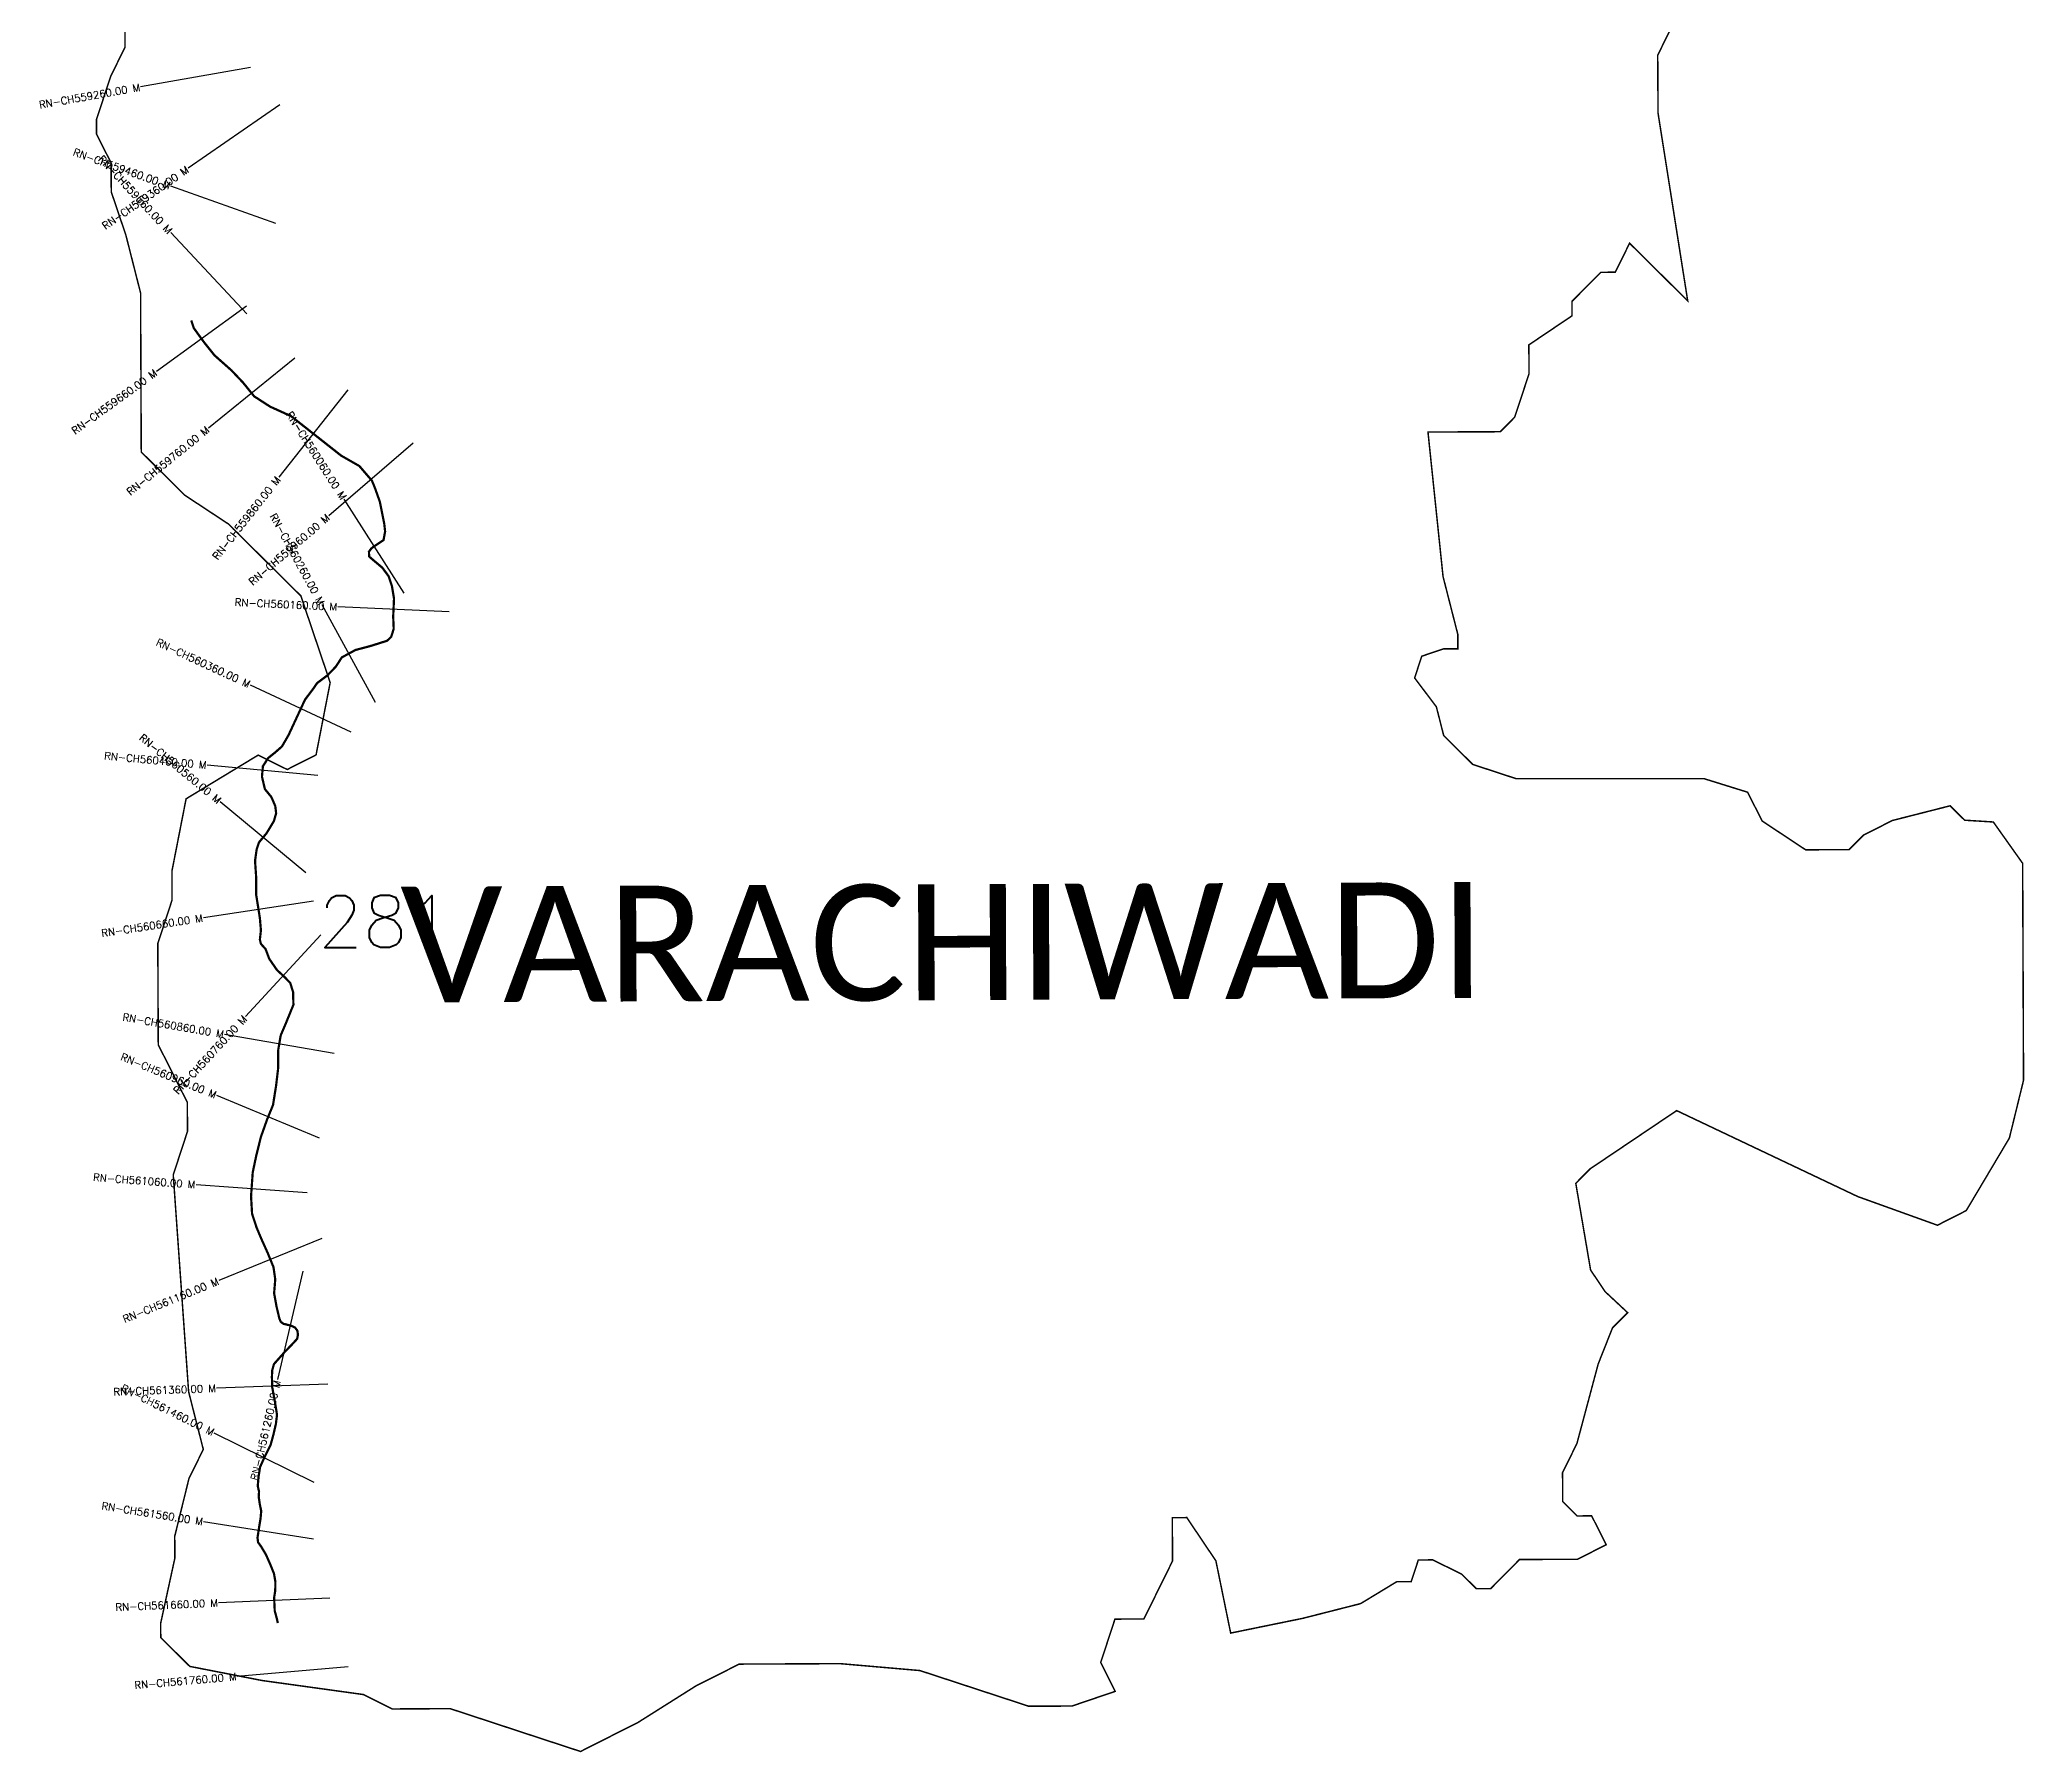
# Model space of a CAD drawing. Header units: metres. Extents: x 319113 to 321822, y 1850874 to 1854892.
# Drawn here: x 319148 to 321822, y 1850874 to 1853181 of the extents above; entities that cross this region are included whole.
import ezdxf
from ezdxf.enums import TextEntityAlignment as Align

# ---------------------------------------------------------------- set-up
doc = ezdxf.new("R2010")
doc.units = ezdxf.units.M
for name, color, linetype in [('CS', 134, 'Continuous'), ('CSMark', 6, 'Continuous'), ('NATURALLY PROTECTED', 3, 'Continuous'), ('VILLAGE NAME', 250, 'Continuous')]:
    doc.layers.add(name, color=color, linetype=linetype)
doc.styles.get("Standard").update_dxf_attribs({"font": 'simplex.shx'})

msp = doc.modelspace()

# ---------------------------------------------------------------- linework, layer by layer
at = {"color": 6, "const_width": 2, "flags": 128}
msp.add_lwpolyline([(321347.5, 1853199.4), (321328.2, 1853160.4), (321328.6, 1853082.5), (321368.6, 1852829.4), (321290.3, 1852907), (321271, 1852868), (321251.5, 1852867.9), (321212.8, 1852828.8), (321212.8, 1852809.3), (321154.6, 1852770.1), (321154.8, 1852731.1), (321135.5, 1852672.6), (321116.1, 1852653.1), (321018.7, 1852652.7), (321039, 1852458), (321058.9, 1852380.1), (321058.9, 1852360.6), (321039.5, 1852360.6), (321010.3, 1852350.7), (321000.7, 1852321.4), (321030, 1852282.6), (321039.9, 1852243.7), (321079.1, 1852204.9), (321137.6, 1852185.7), (321390.8, 1852185.7), (321449.3, 1852167.5), (321468.9, 1852128.7), (321527.5, 1852089.9), (321586, 1852090.2), (321605.4, 1852109.7), (321644.3, 1852129.4), (321722.1, 1852149.2), (321741.6, 1852129.8), (321780.3, 1852127.4), (321819.8, 1852071.7), (321821, 1851779.5), (321801.9, 1851701.6), (321743.8, 1851603.9), (321705, 1851584.2), (321597.7, 1851622.8), (321446, 1851694.8), (321353.7, 1851738.6), (321237.2, 1851660.2), (321217.8, 1851640.7), (321237.8, 1851523.8), (321257.4, 1851494.7), (321287.7, 1851466.4), (321267.3, 1851446), (321248, 1851397.3), (321219.3, 1851290), (321200, 1851251), (321200.1, 1851212), (321219.7, 1851192.6), (321239.2, 1851192.7), (321258.8, 1851153.8), (321220, 1851134.2), (321142, 1851133.9), (321103.2, 1851094.7), (321083.8, 1851094.7), (321064.2, 1851114.1), (321025.2, 1851133.4), (321005.7, 1851133.3), (320996.1, 1851104), (320976.6, 1851104), (320928, 1851074.5), (320850.2, 1851054.7), (320752.9, 1851034.8), (320733, 1851132.1), (320693.8, 1851190.4), (320674.3, 1851190.3), (320674.6, 1851131.9), (320636, 1851053.8), (320597, 1851053.6), (320577.8, 1850995.1), (320597.4, 1850956.3), (320539.1, 1850936.5), (320480.7, 1850936.3), (320334.3, 1850984.3), (320227.2, 1850993.6), (320090.8, 1850993), (320032.5, 1850963.6), (319954.8, 1850914.6), (319877.1, 1850875.3), (319826.2, 1850892), (319701.5, 1850933), (319623.6, 1850932.6), (319584.6, 1850952), (319448.1, 1850970.9), (319350.7, 1850989.9), (319311.6, 1851028.7), (319311.5, 1851048.2), (319330.6, 1851135.9), (319330.4, 1851165.2), (319349.6, 1851243.1), (319368.9, 1851282.2), (319349.1, 1851360), (319328.4, 1851652.1), (319347.6, 1851710.6), (319347.4, 1851749.6), (319308.2, 1851827.3), (319307.6, 1851963.7), (319326.8, 1852022.2), (319326.6, 1852061.1), (319345.7, 1852158.6), (319442.8, 1852217.5), (319481.9, 1852198.1), (319520.8, 1852217.8), (319539.8, 1852315.2), (319500.3, 1852432), (319402.6, 1852528.9), (319343.9, 1852567.6), (319285.3, 1852625.8), (319284.4, 1852840), (319264.6, 1852917.9), (319244.9, 1852976.2), (319244.7, 1853015.2), (319225, 1853054), (319225, 1853073.8), (319244.2, 1853132.1), (319263.5, 1853171.1), (319263.2, 1853249)], dxfattribs=at)
at = {"layer": 'CS'}
for p, q in [((319432.3, 1853143.6), (319284.5, 1853117.5)), ((319471.8, 1853093.6), (319348.5, 1853008.2)), ((319466.5, 1852933.5), (319325.2, 1852983.8)), ((319427.5, 1852811.7), (319325.1, 1852921.3)), ((319427.2, 1852822.4), (319305.7, 1852734.4)), ((319492.3, 1852752.2), (319375.7, 1852657.9)), ((319563.4, 1852709.5), (319470.5, 1852591.7)), ((319651.5, 1852637.8), (319537.8, 1852539.9)), ((319639.6, 1852435.7), (319558.8, 1852562.1)), ((319600.7, 1852288.3), (319528.9, 1852420)), ((319700.1, 1852410.5), (319550.2, 1852417.3)), ((319568.3, 1852248.5), (319432.3, 1852311.8)), ((319523.3, 1852190.1), (319374, 1852203.9)), ((319507.2, 1852058.7), (319391.7, 1852154.5)), ((319517.4, 1852020.8), (319369.1, 1851998.3)), ((319527.4, 1851975.4), (319425.6, 1851865.2)), ((319545.1, 1851815.4), (319397.3, 1851841.2)), ((319525.6, 1851701.6), (319386.9, 1851758.8)), ((319508.7, 1851627.7), (319359.1, 1851638.7)), ((319528.6, 1851566.5), (319389.8, 1851509.7)), ((319503, 1851522.3), (319468.9, 1851376.2)), ((319536.7, 1851369.9), (319386.8, 1851364.6)), ((319518.1, 1851237.6), (319383.7, 1851304.2)), ((319517.5, 1851161.4), (319369.3, 1851184.7)), ((319539.4, 1851082), (319389.5, 1851075.6)), ((319564, 1850989.2), (319414.6, 1850976.4))]:
    msp.add_line(p, q, dxfattribs=at)
at = {"layer": 'NATURALLY PROTECTED', "const_width": 3, "flags": 128}
msp.add_lwpolyline([(319352.7, 1852803.1), (319356, 1852792.8), (319369.9, 1852773.6), (319384, 1852756), (319406.8, 1852735.8), (319422.6, 1852719.1), (319437.4, 1852700.8), (319458.9, 1852686.9), (319487.1, 1852674.1), (319554.6, 1852620.9), (319579.1, 1852606.9), (319596.1, 1852587.1), (319600.2, 1852577.1), (319606.7, 1852558.8), (319612.6, 1852529.5), (319613.8, 1852518.7), (319611.7, 1852507.2), (319604.8, 1852502.5), (319598.2, 1852498.2), (319595, 1852495.6), (319592, 1852491.5), (319592.4, 1852484.9), (319598.9, 1852479.3), (319610, 1852470), (319618.6, 1852458.4), (319623, 1852445.2), (319625.8, 1852428.3), (319624.7, 1852403.9), (319625.4, 1852387.6), (319622.1, 1852377), (319616.5, 1852371.5), (319593.9, 1852364.4), (319573.9, 1852359.1), (319555.5, 1852349.1), (319547.4, 1852336.6), (319536.2, 1852325), (319522.3, 1852314.6), (319516.7, 1852306.5), (319505.9, 1852292.2), (319493.5, 1852265.5), (319483.7, 1852244.4), (319474.8, 1852229.1), (319464.9, 1852220.4), (319456.4, 1852213.7), (319449.2, 1852202.6), (319447.9, 1852188.5), (319451.9, 1852171.6), (319460.5, 1852161.2), (319465.8, 1852149), (319467, 1852139.2), (319464, 1852128.6), (319454, 1852112.1), (319443.8, 1852099.8), (319440.8, 1852090.7), (319438.6, 1852075.1), (319440.1, 1852052.9), (319440, 1852030), (319442.8, 1852012.5), (319445.1, 1851997.9), (319446.5, 1851981.6), (319445.1, 1851969), (319446.5, 1851963.2), (319452.8, 1851956.2), (319457.7, 1851943.1), (319468.2, 1851927.9), (319478.1, 1851918.8), (319486, 1851910.5), (319489.8, 1851898.5), (319490.3, 1851881.2), (319479.7, 1851855.2), (319473.2, 1851840.1), (319469.7, 1851819.6), (319469.7, 1851795.6), (319467, 1851772.5), (319462.8, 1851746.1), (319454.8, 1851726.6), (319446.5, 1851703.2), (319440.3, 1851678.3), (319435.5, 1851655.5), (319433.2, 1851623.2), (319434.6, 1851599.7), (319440.6, 1851581.2), (319447.1, 1851565.8), (319455.4, 1851547.4), (319463.4, 1851527.9), (319465.8, 1851511.3), (319464.3, 1851492.6), (319467.6, 1851474.4), (319471.4, 1851458.4), (319473.3, 1851454), (319476.9, 1851451.4), (319486.6, 1851449.1), (319492.6, 1851446.2), (319495.6, 1851442.2), (319496.4, 1851436.8), (319495.3, 1851431.1), (319488, 1851423.2), (319478.3, 1851413.2), (319464.1, 1851397.2), (319461.8, 1851389.1), (319461.3, 1851379.9), (319461.8, 1851365.6), (319465.1, 1851347.9), (319467.2, 1851335.1), (319468.2, 1851328.7), (319466.7, 1851316.6), (319463.3, 1851301.9), (319459.6, 1851288.4), (319450.9, 1851270.8), (319445.4, 1851258.5), (319443.5, 1851246.5), (319442.2, 1851232.8), (319444, 1851225.5), (319443.5, 1851218.6), (319444.8, 1851209.6), (319446.9, 1851199.2), (319446, 1851188.9), (319444.1, 1851177.6), (319441.9, 1851163.1), (319442.7, 1851157), (319446.8, 1851151.4), (319453.4, 1851140.3), (319459.7, 1851126), (319464.1, 1851114.9), (319466, 1851103.9), (319465.8, 1851092), (319464.3, 1851082.5), (319465.1, 1851064.8), (319468.1, 1851053.7), (319469.2, 1851048.3)], dxfattribs=at)

# ---------------------------------------------------------------- texts
at = {"insert": (319523.8, 1852028.5), "char_height": 70, "attachment_point": 1}
msp.add_mtext_dynamic_manual_height_columns('281', width=158.822, gutter_width=1, heights=[21.9], dxfattribs=at)
at = {"layer": 'CSMark'}
for s, rotation, p in [('RN-CH559260.00 M', 10.0142, (319283.6, 1853117.3)), ('RN-CH559460.00 M', 340.4307, (319324.2, 1852984.1)), ('RN-CH559560.00 M', 313.0489, (319324.4, 1852922)), ('RN-CH559360.00 M', 34.7142, (319347.7, 1853007.6)), ('RN-CH559660.00 M', 35.931, (319304.9, 1852733.8)), ('RN-CH560060.00 M', 302.5567, (319558.3, 1852562.9)), ('RN-CH559760.00 M', 38.9617, (319374.9, 1852657.3)), ('RN-CH559860.00 M', 51.7144, (319469.8, 1852590.9)), ('RN-CH559960.00 M', 40.7088, (319537, 1852539.3)), ('RN-CH560260.00 M', 298.5932, (319528.5, 1852420.9)), ('RN-CH560160.00 M', 357.4118, (319549.2, 1852417.3)), ('RN-CH560360.00 M', 335.0345, (319431.4, 1852312.2)), ('RN-CH560560.00 M', 320.3534, (319390.9, 1852155.1)), ('RN-CH560460.00 M', 354.7351, (319373, 1852204)), ('RN-CH560660.00 M', 8.6442, (319368.1, 1851998.2)), ('RN-CH560860.00 M', 350.1292, (319396.3, 1851841.3)), ('RN-CH560760.00 M', 47.2638, (319425, 1851864.4)), ('RN-CH560960.00 M', 337.5957, (319386, 1851759.2)), ('RN-CH561060.00 M', 355.7988, (319358.1, 1851638.8)), ('RN-CH561160.00 M', 22.2625, (319388.9, 1851509.3)), ('RN-CH561360.00 M', 2.0277, (319385.8, 1851364.6)), ('RN-CH561460.00 M', 333.6317, (319382.8, 1851304.6)), ('RN-CH561260.00 M', 76.8458, (319468.6, 1851375.3)), ('RN-CH561560.00 M', 351.0474, (319368.3, 1851184.9)), ('RN-CH561660.00 M', 2.4575, (319388.5, 1851075.5)), ('RN-CH561760.00 M', 4.9175, (319413.6, 1850976.3))]:
    msp.add_text(s, height=10, rotation=rotation, dxfattribs=at).set_placement(p, align=Align.MIDDLE_RIGHT)
at = {"layer": 'VILLAGE NAME', "insert": (319634.2, 1852040.3), "char_height": 155.989, "attachment_point": 1, "rotation": 0.2435}
msp.add_mtext_dynamic_manual_height_columns('{\\fCalibri|b0|i0|c0|p34;VARACHIWADI}', width=2190.592, gutter_width=779.9, heights=[0], dxfattribs=at)

doc.saveas('drawing.dxf')
